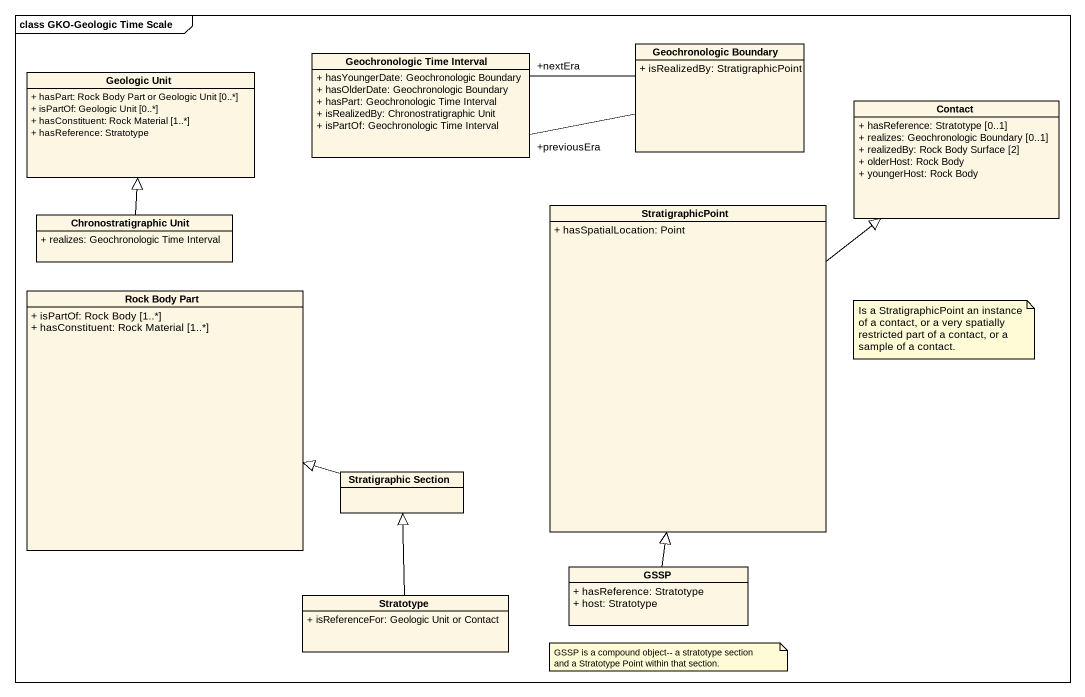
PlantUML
@startuml
mainframe class GKO-Geologic Time Scale
hide circle
hide empty members
skinparam classAttributeIconSize 0
class "Geologic Unit" as Geologic_Unit {
  + hasPart: Rock Body Part or Geologic Unit [0..*]
  + isPartOf: Geologic Unit [0..*]
  + hasConstituent: Rock Material [1..*]
  + hasReference: Stratotype
}
class "Geochronologic Time Interval" as Geochronologic_Time_Interval {
  + hasYoungerDate: Geochronologic Boundary
  + hasOlderDate: Geochronologic Boundary
  + hasPart: Geochronologic Time Interval
  + isRealizedBy: Chronostratigraphic Unit
  + isPartOf: Geochronologic Time Interval
}
class "Geochronologic Boundary" as Geochronologic_Boundary {
  + isRealizedBy: StratigraphicPoint
}
class Contact {
  + hasReference: Stratotype [0..1]
  + realizes: Geochronologic Boundary [0..1]
  + realizedBy: Rock Body Surface [2]
  + olderHost: Rock Body
  + youngerHost: Rock Body
}
class StratigraphicPoint {
  + hasSpatialLocation: Point
}
class "Chronostratigraphic Unit" as Chronostratigraphic_Unit {
  + realizes: Geochronologic Time Interval
}
class "Rock Body Part" as Rock_Body_Part {
  + isPartOf: Rock Body [1..*]
  + hasConstituent: Rock Material [1..*]
}
class "Stratigraphic Section" as Stratigraphic_Section
class GSSP {
  + hasReference: Stratotype
  + host: Stratotype
}
class Stratotype {
  + isReferenceFor: Geologic Unit or Contact
}
Geochronologic_Boundary -left- "+nextEra" Geochronologic_Time_Interval
Geochronologic_Boundary -left- "+previousEra" Geochronologic_Time_Interval
StratigraphicPoint -up-|> Contact
Chronostratigraphic_Unit -up-|> Geologic_Unit
Stratigraphic_Section -left-|> Rock_Body_Part
GSSP -up-|> StratigraphicPoint
Stratotype -up-|> Stratigraphic_Section
note as N1
  Is a StratigraphicPoint an instance of a contact, or a very spatially restricted part of a contact, or a sample of a contact.
end note
note as N2
  GSSP is a compound object-- a stratotype section and a Stratotype Point within that section.
end note
@enduml
